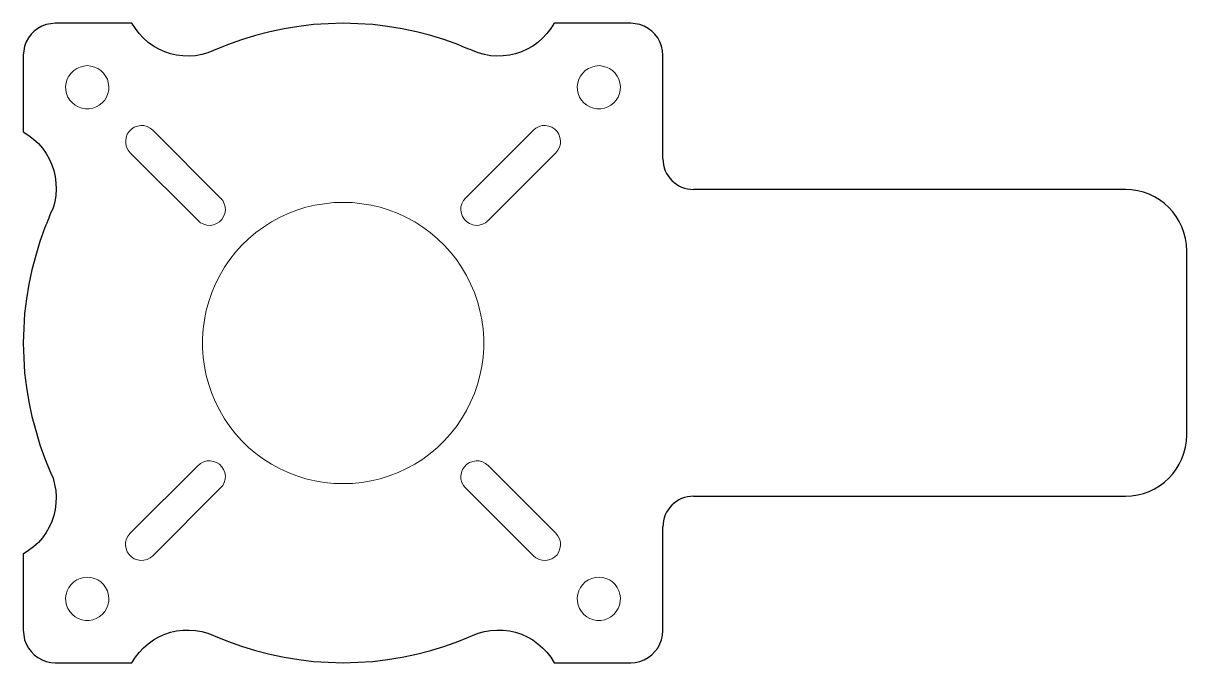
# Model space of a CAD drawing. Header units: millimetres. Extents: x -457 to 427, y -166 to 155.
# Drawn here: x -207.1 to -17.5, y 50.3 to 154.6 of the extents above; entities that cross this region are included whole.
import ezdxf

# ---------------------------------------------------------------- set-up
doc = ezdxf.new("R2010")
doc.units = ezdxf.units.MM
doc.header["$MEASUREMENT"] = 0
doc.layers.add('Livello 1', color=18, linetype='Continuous', true_color=0x000000)
doc.layers.add('Predefinito', color=18, linetype='Continuous', true_color=0x000000)

msp = doc.modelspace()

# ---------------------------------------------------------------- linework, layer by layer
at = {"layer": 'Livello 1', "lineweight": 20}
for p, q in [((-186.04, 137.13), (-174.98, 126.06)), ((-135.09, 126.06), (-124.02, 137.12)), ((-178.65, 122.38), (-189.72, 133.45)), ((-120.35, 133.45), (-131.41, 122.38)), ((-189.72, 71.43), (-178.65, 82.49)), ((-131.41, 82.49), (-120.35, 71.43)), ((-174.98, 78.82), (-186.04, 67.75)), ((-124.02, 67.75), (-135.09, 78.82))]:
    msp.add_line(p, q, dxfattribs=at)
for points, knots in [([(-196.71, 147.64), (-196.71, 147.64), (-196.12, 147.56), (-196.12, 147.56), (-196.12, 147.56), (-195.53, 147.42), (-195.53, 147.42), (-195.53, 147.42), (-194.98, 147.2), (-194.98, 147.2), (-194.98, 147.2), (-194.5, 146.87), (-194.5, 146.87), (-194.5, 146.87), (-194.06, 146.43), (-194.06, 146.43), (-194.06, 146.43), (-193.73, 145.95), (-193.73, 145.95), (-193.73, 145.95), (-193.43, 145.43), (-193.43, 145.43), (-193.43, 145.43), (-193.29, 144.84), (-193.29, 144.84), (-193.29, 144.84), (-193.21, 144.26), (-193.21, 144.26), (-193.21, 144.26), (-193.21, 143.67), (-193.21, 143.67), (-193.21, 143.67), (-193.36, 143.08), (-193.36, 143.08), (-193.36, 143.08), (-193.58, 142.53), (-193.58, 142.53), (-193.58, 142.53), (-193.87, 142.01), (-193.87, 142.01), (-193.87, 142.01), (-194.28, 141.57), (-194.28, 141.57), (-194.28, 141.57), (-194.76, 141.2), (-194.76, 141.2), (-194.76, 141.2), (-195.27, 140.91), (-195.27, 140.91), (-195.27, 140.91), (-195.82, 140.73), (-195.82, 140.73), (-195.82, 140.73), (-196.41, 140.62), (-196.41, 140.62), (-196.41, 140.62), (-197, 140.62), (-197, 140.62), (-197, 140.62), (-197.59, 140.73), (-197.59, 140.73), (-197.59, 140.73), (-198.18, 140.91), (-198.18, 140.91), (-198.18, 140.91), (-198.69, 141.2), (-198.69, 141.2), (-198.69, 141.2), (-199.13, 141.57), (-199.13, 141.57), (-199.13, 141.57), (-199.54, 142.01), (-199.54, 142.01), (-199.54, 142.01), (-199.87, 142.53), (-199.87, 142.53), (-199.87, 142.53), (-200.09, 143.08), (-200.09, 143.08), (-200.09, 143.08), (-200.2, 143.67), (-200.2, 143.67), (-200.2, 143.67), (-200.24, 144.26), (-200.24, 144.26), (-200.24, 144.26), (-200.16, 144.85), (-200.16, 144.85), (-200.16, 144.85), (-199.98, 145.43), (-199.98, 145.43), (-199.98, 145.43), (-199.72, 145.95), (-199.72, 145.95), (-199.72, 145.95), (-199.36, 146.43), (-199.36, 146.43), (-199.36, 146.43), (-198.91, 146.87), (-198.91, 146.87), (-198.91, 146.87), (-198.44, 147.2), (-198.44, 147.2), (-198.44, 147.2), (-197.89, 147.42), (-197.89, 147.42), (-197.89, 147.42), (-197.3, 147.57), (-197.3, 147.57), (-197.3, 147.57), (-196.71, 147.64), (-196.71, 147.64)], [0, 0, 0, 0, 0.027027, 0.027027, 0.027027, 0.054054, 0.054054, 0.054054, 0.081081, 0.081081, 0.081081, 0.108108, 0.108108, 0.108108, 0.135135, 0.135135, 0.135135, 0.162162, 0.162162, 0.162162, 0.189189, 0.189189, 0.189189, 0.216216, 0.216216, 0.216216, 0.243243, 0.243243, 0.243243, 0.27027, 0.27027, 0.27027, 0.297297, 0.297297, 0.297297, 0.324324, 0.324324, 0.324324, 0.351351, 0.351351, 0.351351, 0.378378, 0.378378, 0.378378, 0.405405, 0.405405, 0.405405, 0.432432, 0.432432, 0.432432, 0.459459, 0.459459, 0.459459, 0.486486, 0.486486, 0.486486, 0.513514, 0.513514, 0.513514, 0.540541, 0.540541, 0.540541, 0.567568, 0.567568, 0.567568, 0.594595, 0.594595, 0.594595, 0.621622, 0.621622, 0.621622, 0.648649, 0.648649, 0.648649, 0.675676, 0.675676, 0.675676, 0.702703, 0.702703, 0.702703, 0.72973, 0.72973, 0.72973, 0.756757, 0.756757, 0.756757, 0.783784, 0.783784, 0.783784, 0.810811, 0.810811, 0.810811, 0.837838, 0.837838, 0.837838, 0.864865, 0.864865, 0.864865, 0.891892, 0.891892, 0.891892, 0.918919, 0.918919, 0.918919, 0.945946, 0.945946, 0.945946, 0.972973, 0.972973, 0.972973, 1, 1, 1, 1]), ([(-113.32, 147.64), (-113.32, 147.64), (-112.74, 147.56), (-112.74, 147.56), (-112.74, 147.56), (-112.18, 147.42), (-112.18, 147.42), (-112.18, 147.42), (-111.63, 147.2), (-111.63, 147.2), (-111.63, 147.2), (-111.12, 146.87), (-111.12, 146.87), (-111.12, 146.87), (-110.71, 146.43), (-110.71, 146.43), (-110.71, 146.43), (-110.35, 145.95), (-110.35, 145.95), (-110.35, 145.95), (-110.09, 145.43), (-110.09, 145.43), (-110.09, 145.43), (-109.91, 144.84), (-109.91, 144.84), (-109.91, 144.84), (-109.83, 144.26), (-109.83, 144.26), (-109.83, 144.26), (-109.87, 143.67), (-109.87, 143.67), (-109.87, 143.67), (-109.98, 143.08), (-109.98, 143.08), (-109.98, 143.08), (-110.2, 142.53), (-110.2, 142.53), (-110.2, 142.53), (-110.53, 142.01), (-110.53, 142.01), (-110.53, 142.01), (-110.9, 141.57), (-110.9, 141.57), (-110.9, 141.57), (-111.38, 141.2), (-111.38, 141.2), (-111.38, 141.2), (-111.89, 140.91), (-111.89, 140.91), (-111.89, 140.91), (-112.44, 140.73), (-112.44, 140.73), (-112.44, 140.73), (-113.03, 140.62), (-113.03, 140.62), (-113.03, 140.62), (-113.66, 140.62), (-113.66, 140.62), (-113.66, 140.62), (-114.24, 140.73), (-114.24, 140.73), (-114.24, 140.73), (-114.8, 140.91), (-114.8, 140.91), (-114.8, 140.91), (-115.31, 141.2), (-115.31, 141.2), (-115.31, 141.2), (-115.79, 141.57), (-115.79, 141.57), (-115.79, 141.57), (-116.16, 142.01), (-116.16, 142.01), (-116.16, 142.01), (-116.49, 142.53), (-116.49, 142.53), (-116.49, 142.53), (-116.71, 143.08), (-116.71, 143.08), (-116.71, 143.08), (-116.82, 143.67), (-116.82, 143.67), (-116.82, 143.67), (-116.86, 144.26), (-116.86, 144.26), (-116.86, 144.26), (-116.78, 144.84), (-116.78, 144.84), (-116.78, 144.84), (-116.6, 145.43), (-116.6, 145.43), (-116.6, 145.43), (-116.34, 145.95), (-116.34, 145.95), (-116.34, 145.95), (-115.97, 146.43), (-115.97, 146.43), (-115.97, 146.43), (-115.57, 146.87), (-115.57, 146.87), (-115.57, 146.87), (-115.05, 147.2), (-115.05, 147.2), (-115.05, 147.2), (-114.5, 147.42), (-114.5, 147.42), (-114.5, 147.42), (-113.95, 147.56), (-113.95, 147.56), (-113.95, 147.56), (-113.32, 147.64), (-113.32, 147.64)], [0, 0, 0, 0, 0.027027, 0.027027, 0.027027, 0.054054, 0.054054, 0.054054, 0.081081, 0.081081, 0.081081, 0.108108, 0.108108, 0.108108, 0.135135, 0.135135, 0.135135, 0.162162, 0.162162, 0.162162, 0.189189, 0.189189, 0.189189, 0.216216, 0.216216, 0.216216, 0.243243, 0.243243, 0.243243, 0.27027, 0.27027, 0.27027, 0.297297, 0.297297, 0.297297, 0.324324, 0.324324, 0.324324, 0.351351, 0.351351, 0.351351, 0.378378, 0.378378, 0.378378, 0.405405, 0.405405, 0.405405, 0.432432, 0.432432, 0.432432, 0.459459, 0.459459, 0.459459, 0.486486, 0.486486, 0.486486, 0.513514, 0.513514, 0.513514, 0.540541, 0.540541, 0.540541, 0.567568, 0.567568, 0.567568, 0.594595, 0.594595, 0.594595, 0.621622, 0.621622, 0.621622, 0.648649, 0.648649, 0.648649, 0.675676, 0.675676, 0.675676, 0.702703, 0.702703, 0.702703, 0.72973, 0.72973, 0.72973, 0.756757, 0.756757, 0.756757, 0.783784, 0.783784, 0.783784, 0.810811, 0.810811, 0.810811, 0.837838, 0.837838, 0.837838, 0.864865, 0.864865, 0.864865, 0.891892, 0.891892, 0.891892, 0.918919, 0.918919, 0.918919, 0.945946, 0.945946, 0.945946, 0.972973, 0.972973, 0.972973, 1, 1, 1, 1]), ([(-189.72, 133.45), (-189.72, 133.45), (-190.05, 133.85), (-190.05, 133.85), (-190.05, 133.85), (-190.31, 134.33), (-190.31, 134.33), (-190.31, 134.33), (-190.45, 134.88), (-190.45, 134.88), (-190.45, 134.88), (-190.45, 135.4), (-190.45, 135.4), (-190.45, 135.4), (-190.38, 135.95), (-190.38, 135.95), (-190.38, 135.95), (-190.2, 136.46), (-190.2, 136.46), (-190.2, 136.46), (-189.9, 136.9), (-189.9, 136.9), (-189.9, 136.9), (-189.5, 137.31), (-189.5, 137.31), (-189.5, 137.31), (-189.06, 137.6), (-189.06, 137.6), (-189.06, 137.6), (-188.54, 137.79), (-188.54, 137.79), (-188.54, 137.79), (-187.99, 137.86), (-187.99, 137.86), (-187.99, 137.86), (-187.48, 137.86), (-187.48, 137.86), (-187.48, 137.86), (-186.93, 137.71), (-186.93, 137.71), (-186.93, 137.71), (-186.45, 137.46), (-186.45, 137.46), (-186.45, 137.46), (-186.04, 137.13), (-186.04, 137.13)], [32.30044, 32.30044, 32.30044, 32.30044, 32.366777, 32.366777, 32.366777, 32.433467, 32.433467, 32.433467, 32.500157, 32.500157, 32.500157, 32.566847, 32.566847, 32.566847, 32.633538, 32.633538, 32.633538, 32.700228, 32.700228, 32.700228, 32.766918, 32.766918, 32.766918, 32.833608, 32.833608, 32.833608, 32.900299, 32.900299, 32.900299, 32.966989, 32.966989, 32.966989, 33.033679, 33.033679, 33.033679, 33.100369, 33.100369, 33.100369, 33.16706, 33.16706, 33.16706, 33.23375, 33.23375, 33.23375, 33.30044, 33.30044, 33.30044, 33.30044]), ([(-124.02, 137.12), (-124.01, 137.14), (-123.62, 137.45), (-123.62, 137.45), (-123.62, 137.45), (-123.1, 137.71), (-123.1, 137.71), (-123.1, 137.71), (-122.59, 137.86), (-122.59, 137.86), (-122.59, 137.86), (-122.04, 137.86), (-122.04, 137.86), (-122.04, 137.86), (-121.52, 137.79), (-121.52, 137.79), (-121.52, 137.79), (-121.01, 137.6), (-121.01, 137.6), (-121.01, 137.6), (-120.53, 137.31), (-120.53, 137.31), (-120.53, 137.31), (-120.16, 136.9), (-120.16, 136.9), (-120.16, 136.9), (-119.87, 136.46), (-119.87, 136.46), (-119.87, 136.46), (-119.69, 135.95), (-119.69, 135.95), (-119.69, 135.95), (-119.58, 135.4), (-119.58, 135.4), (-119.58, 135.4), (-119.61, 134.88), (-119.61, 134.88), (-119.61, 134.88), (-119.76, 134.33), (-119.76, 134.33), (-119.76, 134.33), (-120.02, 133.85), (-120.02, 133.85), (-120.02, 133.85), (-120.35, 133.45), (-120.35, 133.45)], [32.300931, 32.300931, 32.300931, 32.300931, 32.36656, 32.36656, 32.36656, 32.4333, 32.4333, 32.4333, 32.500041, 32.500041, 32.500041, 32.566782, 32.566782, 32.566782, 32.633523, 32.633523, 32.633523, 32.700264, 32.700264, 32.700264, 32.767005, 32.767005, 32.767005, 32.833745, 32.833745, 32.833745, 32.900486, 32.900486, 32.900486, 32.967227, 32.967227, 32.967227, 33.033968, 33.033968, 33.033968, 33.100709, 33.100709, 33.100709, 33.16745, 33.16745, 33.16745, 33.234191, 33.234191, 33.234191, 33.300931, 33.300931, 33.300931, 33.300931]), ([(-174.98, 126.06), (-174.97, 126.05), (-174.65, 125.65), (-174.65, 125.65), (-174.65, 125.65), (-174.39, 125.14), (-174.39, 125.14), (-174.39, 125.14), (-174.24, 124.63), (-174.24, 124.63), (-174.24, 124.63), (-174.21, 124.07), (-174.21, 124.07), (-174.21, 124.07), (-174.32, 123.56), (-174.32, 123.56), (-174.32, 123.56), (-174.5, 123.04), (-174.5, 123.04), (-174.5, 123.04), (-174.79, 122.57), (-174.79, 122.57), (-174.79, 122.57), (-175.16, 122.2), (-175.16, 122.2), (-175.16, 122.2), (-175.64, 121.9), (-175.64, 121.9), (-175.64, 121.9), (-176.16, 121.72), (-176.16, 121.72), (-176.16, 121.72), (-176.67, 121.61), (-176.67, 121.61), (-176.67, 121.61), (-177.22, 121.65), (-177.22, 121.65), (-177.22, 121.65), (-177.74, 121.79), (-177.74, 121.79), (-177.74, 121.79), (-178.25, 122.05), (-178.25, 122.05), (-178.25, 122.05), (-178.65, 122.38), (-178.65, 122.38)], [48.95066, 48.95066, 48.95066, 48.95066, 49.016996, 49.016996, 49.016996, 49.083687, 49.083687, 49.083687, 49.150377, 49.150377, 49.150377, 49.217067, 49.217067, 49.217067, 49.283758, 49.283758, 49.283758, 49.350448, 49.350448, 49.350448, 49.417138, 49.417138, 49.417138, 49.483828, 49.483828, 49.483828, 49.550519, 49.550519, 49.550519, 49.617209, 49.617209, 49.617209, 49.683899, 49.683899, 49.683899, 49.750589, 49.750589, 49.750589, 49.81728, 49.81728, 49.81728, 49.88397, 49.88397, 49.88397, 49.95066, 49.95066, 49.95066, 49.95066]), ([(-155.02, 125.36), (-155.02, 125.36), (-153.51, 125.32), (-153.51, 125.32), (-153.51, 125.32), (-151.96, 125.14), (-151.96, 125.14), (-151.96, 125.14), (-150.46, 124.88), (-150.46, 124.88), (-150.46, 124.88), (-148.99, 124.55), (-148.99, 124.55), (-148.99, 124.55), (-147.52, 124.07), (-147.52, 124.07), (-147.52, 124.07), (-146.08, 123.52), (-146.08, 123.52), (-146.08, 123.52), (-144.68, 122.9), (-144.68, 122.9), (-144.68, 122.9), (-143.32, 122.16), (-143.32, 122.16), (-143.32, 122.16), (-142.04, 121.32), (-142.04, 121.32), (-142.04, 121.32), (-140.82, 120.43), (-140.82, 120.43), (-140.82, 120.43), (-139.65, 119.44), (-139.65, 119.44), (-139.65, 119.44), (-138.54, 118.38), (-138.54, 118.38), (-138.54, 118.38), (-137.52, 117.24), (-137.52, 117.24), (-137.52, 117.24), (-136.56, 116.02), (-136.56, 116.02), (-136.56, 116.02), (-135.71, 114.77), (-135.71, 114.77), (-135.71, 114.77), (-134.9, 113.45), (-134.9, 113.45), (-134.9, 113.45), (-134.24, 112.09), (-134.24, 112.09), (-134.24, 112.09), (-133.62, 110.66), (-133.62, 110.66), (-133.62, 110.66), (-133.14, 109.22), (-133.14, 109.22), (-133.14, 109.22), (-132.73, 107.75), (-132.73, 107.75), (-132.73, 107.75), (-132.4, 106.24), (-132.4, 106.24), (-132.4, 106.24), (-132.22, 104.74), (-132.22, 104.74), (-132.22, 104.74), (-132.11, 103.19), (-132.11, 103.19), (-132.11, 103.19), (-132.11, 101.65), (-132.11, 101.65), (-132.11, 101.65), (-132.22, 100.14), (-132.22, 100.14), (-132.22, 100.14), (-132.4, 98.63), (-132.4, 98.63), (-132.4, 98.63), (-132.74, 97.13), (-132.74, 97.13), (-132.74, 97.13), (-133.14, 95.65), (-133.14, 95.65), (-133.14, 95.65), (-133.62, 94.18), (-133.62, 94.18), (-133.62, 94.18), (-134.24, 92.79), (-134.24, 92.79), (-134.24, 92.79), (-134.91, 91.43), (-134.91, 91.43), (-134.91, 91.43), (-135.71, 90.1), (-135.71, 90.1), (-135.71, 90.1), (-136.56, 88.82), (-136.56, 88.82), (-136.56, 88.82), (-137.52, 87.64), (-137.52, 87.64), (-137.52, 87.64), (-138.55, 86.5), (-138.55, 86.5), (-138.55, 86.5), (-139.65, 85.43), (-139.65, 85.43), (-139.65, 85.43), (-140.82, 84.44), (-140.82, 84.44), (-140.82, 84.44), (-142.04, 83.52), (-142.04, 83.52), (-142.04, 83.52), (-143.32, 82.71), (-143.32, 82.71), (-143.32, 82.71), (-144.68, 81.98), (-144.68, 81.98), (-144.68, 81.98), (-146.08, 81.32), (-146.08, 81.32), (-146.08, 81.32), (-147.52, 80.76), (-147.52, 80.76), (-147.52, 80.76), (-148.99, 80.32), (-148.99, 80.32), (-148.99, 80.32), (-150.46, 79.96), (-150.46, 79.96), (-150.46, 79.96), (-151.96, 79.7), (-151.96, 79.7), (-151.96, 79.7), (-153.51, 79.55), (-153.51, 79.55), (-153.51, 79.55), (-155.02, 79.52), (-155.02, 79.52), (-155.02, 79.52), (-156.56, 79.55), (-156.56, 79.55), (-156.56, 79.55), (-158.07, 79.7), (-158.07, 79.7), (-158.07, 79.7), (-159.61, 79.96), (-159.61, 79.96), (-159.61, 79.96), (-161.08, 80.32), (-161.08, 80.32), (-161.08, 80.32), (-162.55, 80.76), (-162.55, 80.76), (-162.55, 80.76), (-163.99, 81.32), (-163.99, 81.32), (-163.99, 81.32), (-165.38, 81.98), (-165.38, 81.98), (-165.38, 81.98), (-166.71, 82.71), (-166.71, 82.71), (-166.71, 82.71), (-167.99, 83.52), (-167.99, 83.52), (-167.99, 83.52), (-169.24, 84.44), (-169.24, 84.44), (-169.24, 84.44), (-170.42, 85.43), (-170.42, 85.43), (-170.42, 85.43), (-171.52, 86.5), (-171.52, 86.5), (-171.52, 86.5), (-172.55, 87.64), (-172.55, 87.64), (-172.55, 87.64), (-173.47, 88.82), (-173.47, 88.82), (-173.47, 88.82), (-174.35, 90.1), (-174.35, 90.1), (-174.35, 90.1), (-175.13, 91.43), (-175.13, 91.43), (-175.13, 91.43), (-175.82, 92.79), (-175.82, 92.79), (-175.82, 92.79), (-176.41, 94.18), (-176.41, 94.18), (-176.41, 94.18), (-176.93, 95.65), (-176.93, 95.65), (-176.93, 95.65), (-177.33, 97.13), (-177.33, 97.13), (-177.33, 97.13), (-177.63, 98.63), (-177.63, 98.63), (-177.63, 98.63), (-177.85, 100.14), (-177.85, 100.14), (-177.85, 100.14), (-177.96, 101.65), (-177.96, 101.65), (-177.96, 101.65), (-177.96, 103.19), (-177.96, 103.19), (-177.96, 103.19), (-177.85, 104.74), (-177.85, 104.74), (-177.85, 104.74), (-177.63, 106.24), (-177.63, 106.24), (-177.63, 106.24), (-177.33, 107.75), (-177.33, 107.75), (-177.33, 107.75), (-176.93, 109.22), (-176.93, 109.22), (-176.93, 109.22), (-176.41, 110.66), (-176.41, 110.66), (-176.41, 110.66), (-175.82, 112.09), (-175.82, 112.09), (-175.82, 112.09), (-175.13, 113.45), (-175.13, 113.45), (-175.13, 113.45), (-174.35, 114.77), (-174.35, 114.77), (-174.35, 114.77), (-173.47, 116.02), (-173.47, 116.02), (-173.47, 116.02), (-172.55, 117.24), (-172.55, 117.24), (-172.55, 117.24), (-171.52, 118.38), (-171.52, 118.38), (-171.52, 118.38), (-170.42, 119.44), (-170.42, 119.44), (-170.42, 119.44), (-169.24, 120.43), (-169.24, 120.43), (-169.24, 120.43), (-167.99, 121.32), (-167.99, 121.32), (-167.99, 121.32), (-166.71, 122.16), (-166.71, 122.16), (-166.71, 122.16), (-165.38, 122.9), (-165.38, 122.9), (-165.38, 122.9), (-163.99, 123.52), (-163.99, 123.52), (-163.99, 123.52), (-162.55, 124.07), (-162.55, 124.07), (-162.55, 124.07), (-161.08, 124.55), (-161.08, 124.55), (-161.08, 124.55), (-159.61, 124.88), (-159.61, 124.88), (-159.61, 124.88), (-158.07, 125.14), (-158.07, 125.14), (-158.07, 125.14), (-156.56, 125.32), (-156.56, 125.32), (-156.56, 125.32), (-155.02, 125.36), (-155.02, 125.36)], [0, 0, 0, 0, 0.010638, 0.010638, 0.010638, 0.021277, 0.021277, 0.021277, 0.031915, 0.031915, 0.031915, 0.042553, 0.042553, 0.042553, 0.053191, 0.053191, 0.053191, 0.06383, 0.06383, 0.06383, 0.074468, 0.074468, 0.074468, 0.085106, 0.085106, 0.085106, 0.095745, 0.095745, 0.095745, 0.106383, 0.106383, 0.106383, 0.117021, 0.117021, 0.117021, 0.12766, 0.12766, 0.12766, 0.138298, 0.138298, 0.138298, 0.148936, 0.148936, 0.148936, 0.159574, 0.159574, 0.159574, 0.170213, 0.170213, 0.170213, 0.180851, 0.180851, 0.180851, 0.191489, 0.191489, 0.191489, 0.202128, 0.202128, 0.202128, 0.212766, 0.212766, 0.212766, 0.223404, 0.223404, 0.223404, 0.234043, 0.234043, 0.234043, 0.244681, 0.244681, 0.244681, 0.255319, 0.255319, 0.255319, 0.265957, 0.265957, 0.265957, 0.276596, 0.276596, 0.276596, 0.287234, 0.287234, 0.287234, 0.297872, 0.297872, 0.297872, 0.308511, 0.308511, 0.308511, 0.319149, 0.319149, 0.319149, 0.329787, 0.329787, 0.329787, 0.340426, 0.340426, 0.340426, 0.351064, 0.351064, 0.351064, 0.361702, 0.361702, 0.361702, 0.37234, 0.37234, 0.37234, 0.382979, 0.382979, 0.382979, 0.393617, 0.393617, 0.393617, 0.404255, 0.404255, 0.404255, 0.414894, 0.414894, 0.414894, 0.425532, 0.425532, 0.425532, 0.43617, 0.43617, 0.43617, 0.446809, 0.446809, 0.446809, 0.457447, 0.457447, 0.457447, 0.468085, 0.468085, 0.468085, 0.478723, 0.478723, 0.478723, 0.489362, 0.489362, 0.489362, 0.5, 0.5, 0.5, 0.510638, 0.510638, 0.510638, 0.521277, 0.521277, 0.521277, 0.531915, 0.531915, 0.531915, 0.542553, 0.542553, 0.542553, 0.553191, 0.553191, 0.553191, 0.56383, 0.56383, 0.56383, 0.574468, 0.574468, 0.574468, 0.585106, 0.585106, 0.585106, 0.595745, 0.595745, 0.595745, 0.606383, 0.606383, 0.606383, 0.617021, 0.617021, 0.617021, 0.62766, 0.62766, 0.62766, 0.638298, 0.638298, 0.638298, 0.648936, 0.648936, 0.648936, 0.659574, 0.659574, 0.659574, 0.670213, 0.670213, 0.670213, 0.680851, 0.680851, 0.680851, 0.691489, 0.691489, 0.691489, 0.702128, 0.702128, 0.702128, 0.712766, 0.712766, 0.712766, 0.723404, 0.723404, 0.723404, 0.734043, 0.734043, 0.734043, 0.744681, 0.744681, 0.744681, 0.755319, 0.755319, 0.755319, 0.765957, 0.765957, 0.765957, 0.776596, 0.776596, 0.776596, 0.787234, 0.787234, 0.787234, 0.797872, 0.797872, 0.797872, 0.808511, 0.808511, 0.808511, 0.819149, 0.819149, 0.819149, 0.829787, 0.829787, 0.829787, 0.840426, 0.840426, 0.840426, 0.851064, 0.851064, 0.851064, 0.861702, 0.861702, 0.861702, 0.87234, 0.87234, 0.87234, 0.882979, 0.882979, 0.882979, 0.893617, 0.893617, 0.893617, 0.904255, 0.904255, 0.904255, 0.914894, 0.914894, 0.914894, 0.925532, 0.925532, 0.925532, 0.93617, 0.93617, 0.93617, 0.946809, 0.946809, 0.946809, 0.957447, 0.957447, 0.957447, 0.968085, 0.968085, 0.968085, 0.978723, 0.978723, 0.978723, 0.989362, 0.989362, 0.989362, 1, 1, 1, 1]), ([(-131.41, 122.38), (-131.42, 122.37), (-131.82, 122.05), (-131.82, 122.05), (-131.82, 122.05), (-132.3, 121.79), (-132.3, 121.79), (-132.3, 121.79), (-132.85, 121.65), (-132.85, 121.65), (-132.85, 121.65), (-133.36, 121.61), (-133.36, 121.61), (-133.36, 121.61), (-133.91, 121.72), (-133.91, 121.72), (-133.91, 121.72), (-134.43, 121.9), (-134.43, 121.9), (-134.43, 121.9), (-134.87, 122.2), (-134.87, 122.2), (-134.87, 122.2), (-135.27, 122.57), (-135.27, 122.57), (-135.27, 122.57), (-135.57, 123.05), (-135.57, 123.05), (-135.57, 123.05), (-135.75, 123.56), (-135.75, 123.56), (-135.75, 123.56), (-135.82, 124.07), (-135.82, 124.07), (-135.82, 124.07), (-135.82, 124.62), (-135.82, 124.62), (-135.82, 124.62), (-135.68, 125.14), (-135.68, 125.14), (-135.68, 125.14), (-135.42, 125.65), (-135.42, 125.65), (-135.42, 125.65), (-135.09, 126.06), (-135.09, 126.06)], [48.951151, 48.951151, 48.951151, 48.951151, 49.017184, 49.017184, 49.017184, 49.083896, 49.083896, 49.083896, 49.150608, 49.150608, 49.150608, 49.21732, 49.21732, 49.21732, 49.284032, 49.284032, 49.284032, 49.350744, 49.350744, 49.350744, 49.417456, 49.417456, 49.417456, 49.484168, 49.484168, 49.484168, 49.55088, 49.55088, 49.55088, 49.617592, 49.617592, 49.617592, 49.684304, 49.684304, 49.684304, 49.751016, 49.751016, 49.751016, 49.817727, 49.817727, 49.817727, 49.884439, 49.884439, 49.884439, 49.951151, 49.951151, 49.951151, 49.951151]), ([(-178.65, 82.49), (-178.65, 82.5), (-178.25, 82.82), (-178.25, 82.82), (-178.25, 82.82), (-177.74, 83.08), (-177.74, 83.08), (-177.74, 83.08), (-177.22, 83.23), (-177.22, 83.23), (-177.22, 83.23), (-176.67, 83.23), (-176.67, 83.23), (-176.67, 83.23), (-176.15, 83.15), (-176.15, 83.15), (-176.15, 83.15), (-175.64, 82.97), (-175.64, 82.97), (-175.64, 82.97), (-175.16, 82.68), (-175.16, 82.68), (-175.16, 82.68), (-174.79, 82.27), (-174.79, 82.27), (-174.79, 82.27), (-174.5, 81.83), (-174.5, 81.83), (-174.5, 81.83), (-174.32, 81.32), (-174.32, 81.32), (-174.32, 81.32), (-174.21, 80.76), (-174.21, 80.76), (-174.21, 80.76), (-174.24, 80.25), (-174.24, 80.25), (-174.24, 80.25), (-174.39, 79.7), (-174.39, 79.7), (-174.39, 79.7), (-174.65, 79.22), (-174.65, 79.22), (-174.65, 79.22), (-174.98, 78.82), (-174.98, 78.82)], [32.299458, 32.299458, 32.299458, 32.299458, 32.365759, 32.365759, 32.365759, 32.432452, 32.432452, 32.432452, 32.499145, 32.499145, 32.499145, 32.565837, 32.565837, 32.565837, 32.63253, 32.63253, 32.63253, 32.699223, 32.699223, 32.699223, 32.765916, 32.765916, 32.765916, 32.832608, 32.832608, 32.832608, 32.899301, 32.899301, 32.899301, 32.965994, 32.965994, 32.965994, 33.032687, 33.032687, 33.032687, 33.099379, 33.099379, 33.099379, 33.166072, 33.166072, 33.166072, 33.232765, 33.232765, 33.232765, 33.299458, 33.299458, 33.299458, 33.299458]), ([(-135.09, 78.82), (-135.1, 78.82), (-135.42, 79.22), (-135.42, 79.22), (-135.42, 79.22), (-135.68, 79.7), (-135.68, 79.7), (-135.68, 79.7), (-135.82, 80.25), (-135.82, 80.25), (-135.82, 80.25), (-135.82, 80.77), (-135.82, 80.77), (-135.82, 80.77), (-135.75, 81.32), (-135.75, 81.32), (-135.75, 81.32), (-135.57, 81.83), (-135.57, 81.83), (-135.57, 81.83), (-135.27, 82.27), (-135.27, 82.27), (-135.27, 82.27), (-134.87, 82.68), (-134.87, 82.68), (-134.87, 82.68), (-134.43, 82.97), (-134.43, 82.97), (-134.43, 82.97), (-133.91, 83.15), (-133.91, 83.15), (-133.91, 83.15), (-133.36, 83.23), (-133.36, 83.23), (-133.36, 83.23), (-132.85, 83.23), (-132.85, 83.23), (-132.85, 83.23), (-132.29, 83.08), (-132.29, 83.08), (-132.29, 83.08), (-131.82, 82.82), (-131.82, 82.82), (-131.82, 82.82), (-131.41, 82.49), (-131.41, 82.49)], [32.299949, 32.299949, 32.299949, 32.299949, 32.365935, 32.365935, 32.365935, 32.432651, 32.432651, 32.432651, 32.499366, 32.499366, 32.499366, 32.566081, 32.566081, 32.566081, 32.632796, 32.632796, 32.632796, 32.699512, 32.699512, 32.699512, 32.766227, 32.766227, 32.766227, 32.832942, 32.832942, 32.832942, 32.899657, 32.899657, 32.899657, 32.966373, 32.966373, 32.966373, 33.033088, 33.033088, 33.033088, 33.099803, 33.099803, 33.099803, 33.166518, 33.166518, 33.166518, 33.233234, 33.233234, 33.233234, 33.299949, 33.299949, 33.299949, 33.299949]), ([(-186.04, 67.75), (-186.05, 67.75), (-186.45, 67.42), (-186.45, 67.42), (-186.45, 67.42), (-186.93, 67.16), (-186.93, 67.16), (-186.93, 67.16), (-187.48, 67.02), (-187.48, 67.02), (-187.48, 67.02), (-187.99, 66.98), (-187.99, 66.98), (-187.99, 66.98), (-188.54, 67.09), (-188.54, 67.09), (-188.54, 67.09), (-189.06, 67.27), (-189.06, 67.27), (-189.06, 67.27), (-189.5, 67.57), (-189.5, 67.57), (-189.5, 67.57), (-189.9, 67.94), (-189.9, 67.94), (-189.9, 67.94), (-190.2, 68.41), (-190.2, 68.41), (-190.2, 68.41), (-190.38, 68.93), (-190.38, 68.93), (-190.38, 68.93), (-190.46, 69.44), (-190.46, 69.44), (-190.46, 69.44), (-190.46, 69.99), (-190.46, 69.99), (-190.46, 69.99), (-190.31, 70.51), (-190.31, 70.51), (-190.31, 70.51), (-190.05, 71.02), (-190.05, 71.02), (-190.05, 71.02), (-189.72, 71.43), (-189.72, 71.43)], [15.6497288, 15.6497288, 15.6497288, 15.6497288, 15.7159026, 15.7159026, 15.7159026, 15.7826045, 15.7826045, 15.7826045, 15.8493064, 15.8493064, 15.8493064, 15.9160082, 15.9160082, 15.9160082, 15.9827101, 15.9827101, 15.9827101, 16.049412, 16.049412, 16.049412, 16.1161138, 16.1161138, 16.1161138, 16.1828157, 16.1828157, 16.1828157, 16.2495176, 16.2495176, 16.2495176, 16.3162195, 16.3162195, 16.3162195, 16.3829213, 16.3829213, 16.3829213, 16.4496232, 16.4496232, 16.4496232, 16.5163251, 16.5163251, 16.5163251, 16.5830269, 16.5830269, 16.5830269, 16.6497288, 16.6497288, 16.6497288, 16.6497288]), ([(-120.35, 71.43), (-120.34, 71.41), (-120.02, 71.02), (-120.02, 71.02), (-120.02, 71.02), (-119.76, 70.51), (-119.76, 70.51), (-119.76, 70.51), (-119.61, 69.99), (-119.61, 69.99), (-119.61, 69.99), (-119.58, 69.44), (-119.58, 69.44), (-119.58, 69.44), (-119.69, 68.93), (-119.69, 68.93), (-119.69, 68.93), (-119.87, 68.41), (-119.87, 68.41), (-119.87, 68.41), (-120.16, 67.93), (-120.16, 67.93), (-120.16, 67.93), (-120.53, 67.57), (-120.53, 67.57), (-120.53, 67.57), (-121.01, 67.27), (-121.01, 67.27), (-121.01, 67.27), (-121.52, 67.09), (-121.52, 67.09), (-121.52, 67.09), (-122.04, 66.98), (-122.04, 66.98), (-122.04, 66.98), (-122.59, 67.02), (-122.59, 67.02), (-122.59, 67.02), (-123.1, 67.16), (-123.1, 67.16), (-123.1, 67.16), (-123.62, 67.42), (-123.62, 67.42), (-123.62, 67.42), (-124.02, 67.75), (-124.02, 67.75)], [15.65022, 15.65022, 15.65022, 15.65022, 15.71595, 15.71595, 15.71595, 15.782683, 15.782683, 15.782683, 15.849417, 15.849417, 15.849417, 15.916151, 15.916151, 15.916151, 15.982884, 15.982884, 15.982884, 16.049618, 16.049618, 16.049618, 16.116351, 16.116351, 16.116351, 16.183085, 16.183085, 16.183085, 16.249819, 16.249819, 16.249819, 16.316552, 16.316552, 16.316552, 16.383286, 16.383286, 16.383286, 16.450019, 16.450019, 16.450019, 16.516753, 16.516753, 16.516753, 16.583486, 16.583486, 16.583486, 16.65022, 16.65022, 16.65022, 16.65022]), ([(-196.71, 64.26), (-196.71, 64.26), (-196.12, 64.22), (-196.12, 64.22), (-196.12, 64.22), (-195.53, 64.07), (-195.53, 64.07), (-195.53, 64.07), (-194.98, 63.82), (-194.98, 63.82), (-194.98, 63.82), (-194.5, 63.49), (-194.5, 63.49), (-194.5, 63.49), (-194.06, 63.08), (-194.06, 63.08), (-194.06, 63.08), (-193.73, 62.6), (-193.73, 62.6), (-193.73, 62.6), (-193.43, 62.05), (-193.43, 62.05), (-193.43, 62.05), (-193.29, 61.5), (-193.29, 61.5), (-193.29, 61.5), (-193.21, 60.91), (-193.21, 60.91), (-193.21, 60.91), (-193.21, 60.29), (-193.21, 60.29), (-193.21, 60.29), (-193.36, 59.7), (-193.36, 59.7), (-193.36, 59.7), (-193.58, 59.15), (-193.58, 59.15), (-193.58, 59.15), (-193.87, 58.67), (-193.87, 58.67), (-193.87, 58.67), (-194.28, 58.19), (-194.28, 58.19), (-194.28, 58.19), (-194.76, 57.82), (-194.76, 57.82), (-194.76, 57.82), (-195.27, 57.53), (-195.27, 57.53), (-195.27, 57.53), (-195.82, 57.34), (-195.82, 57.34), (-195.82, 57.34), (-196.41, 57.23), (-196.41, 57.23), (-196.41, 57.23), (-197, 57.23), (-197, 57.23), (-197, 57.23), (-197.59, 57.34), (-197.59, 57.34), (-197.59, 57.34), (-198.18, 57.53), (-198.18, 57.53), (-198.18, 57.53), (-198.69, 57.82), (-198.69, 57.82), (-198.69, 57.82), (-199.13, 58.19), (-199.13, 58.19), (-199.13, 58.19), (-199.54, 58.67), (-199.54, 58.67), (-199.54, 58.67), (-199.87, 59.15), (-199.87, 59.15), (-199.87, 59.15), (-200.09, 59.7), (-200.09, 59.7), (-200.09, 59.7), (-200.2, 60.29), (-200.2, 60.29), (-200.2, 60.29), (-200.24, 60.91), (-200.24, 60.91), (-200.24, 60.91), (-200.16, 61.5), (-200.16, 61.5), (-200.16, 61.5), (-199.98, 62.05), (-199.98, 62.05), (-199.98, 62.05), (-199.72, 62.6), (-199.72, 62.6), (-199.72, 62.6), (-199.36, 63.08), (-199.36, 63.08), (-199.36, 63.08), (-198.91, 63.49), (-198.91, 63.49), (-198.91, 63.49), (-198.44, 63.82), (-198.44, 63.82), (-198.44, 63.82), (-197.89, 64.07), (-197.89, 64.07), (-197.89, 64.07), (-197.3, 64.22), (-197.3, 64.22), (-197.3, 64.22), (-196.71, 64.26), (-196.71, 64.26)], [0, 0, 0, 0, 0.027027, 0.027027, 0.027027, 0.054054, 0.054054, 0.054054, 0.081081, 0.081081, 0.081081, 0.108108, 0.108108, 0.108108, 0.135135, 0.135135, 0.135135, 0.162162, 0.162162, 0.162162, 0.189189, 0.189189, 0.189189, 0.216216, 0.216216, 0.216216, 0.243243, 0.243243, 0.243243, 0.27027, 0.27027, 0.27027, 0.297297, 0.297297, 0.297297, 0.324324, 0.324324, 0.324324, 0.351351, 0.351351, 0.351351, 0.378378, 0.378378, 0.378378, 0.405405, 0.405405, 0.405405, 0.432432, 0.432432, 0.432432, 0.459459, 0.459459, 0.459459, 0.486486, 0.486486, 0.486486, 0.513514, 0.513514, 0.513514, 0.540541, 0.540541, 0.540541, 0.567568, 0.567568, 0.567568, 0.594595, 0.594595, 0.594595, 0.621622, 0.621622, 0.621622, 0.648649, 0.648649, 0.648649, 0.675676, 0.675676, 0.675676, 0.702703, 0.702703, 0.702703, 0.72973, 0.72973, 0.72973, 0.756757, 0.756757, 0.756757, 0.783784, 0.783784, 0.783784, 0.810811, 0.810811, 0.810811, 0.837838, 0.837838, 0.837838, 0.864865, 0.864865, 0.864865, 0.891892, 0.891892, 0.891892, 0.918919, 0.918919, 0.918919, 0.945946, 0.945946, 0.945946, 0.972973, 0.972973, 0.972973, 1, 1, 1, 1]), ([(-113.32, 64.26), (-113.32, 64.26), (-112.74, 64.22), (-112.74, 64.22), (-112.74, 64.22), (-112.18, 64.07), (-112.18, 64.07), (-112.18, 64.07), (-111.63, 63.82), (-111.63, 63.82), (-111.63, 63.82), (-111.12, 63.49), (-111.12, 63.49), (-111.12, 63.49), (-110.71, 63.08), (-110.71, 63.08), (-110.71, 63.08), (-110.35, 62.6), (-110.35, 62.6), (-110.35, 62.6), (-110.09, 62.05), (-110.09, 62.05), (-110.09, 62.05), (-109.91, 61.5), (-109.91, 61.5), (-109.91, 61.5), (-109.83, 60.91), (-109.83, 60.91), (-109.83, 60.91), (-109.87, 60.29), (-109.87, 60.29), (-109.87, 60.29), (-109.98, 59.7), (-109.98, 59.7), (-109.98, 59.7), (-110.2, 59.15), (-110.2, 59.15), (-110.2, 59.15), (-110.53, 58.67), (-110.53, 58.67), (-110.53, 58.67), (-110.9, 58.19), (-110.9, 58.19), (-110.9, 58.19), (-111.38, 57.82), (-111.38, 57.82), (-111.38, 57.82), (-111.89, 57.53), (-111.89, 57.53), (-111.89, 57.53), (-112.44, 57.34), (-112.44, 57.34), (-112.44, 57.34), (-113.03, 57.23), (-113.03, 57.23), (-113.03, 57.23), (-113.66, 57.23), (-113.66, 57.23), (-113.66, 57.23), (-114.24, 57.34), (-114.24, 57.34), (-114.24, 57.34), (-114.8, 57.53), (-114.8, 57.53), (-114.8, 57.53), (-115.31, 57.82), (-115.31, 57.82), (-115.31, 57.82), (-115.79, 58.19), (-115.79, 58.19), (-115.79, 58.19), (-116.16, 58.67), (-116.16, 58.67), (-116.16, 58.67), (-116.49, 59.15), (-116.49, 59.15), (-116.49, 59.15), (-116.71, 59.7), (-116.71, 59.7), (-116.71, 59.7), (-116.82, 60.29), (-116.82, 60.29), (-116.82, 60.29), (-116.86, 60.91), (-116.86, 60.91), (-116.86, 60.91), (-116.78, 61.5), (-116.78, 61.5), (-116.78, 61.5), (-116.6, 62.05), (-116.6, 62.05), (-116.6, 62.05), (-116.34, 62.6), (-116.34, 62.6), (-116.34, 62.6), (-115.97, 63.08), (-115.97, 63.08), (-115.97, 63.08), (-115.57, 63.49), (-115.57, 63.49), (-115.57, 63.49), (-115.05, 63.82), (-115.05, 63.82), (-115.05, 63.82), (-114.5, 64.07), (-114.5, 64.07), (-114.5, 64.07), (-113.95, 64.22), (-113.95, 64.22), (-113.95, 64.22), (-113.32, 64.26), (-113.32, 64.26)], [0, 0, 0, 0, 0.027027, 0.027027, 0.027027, 0.054054, 0.054054, 0.054054, 0.081081, 0.081081, 0.081081, 0.108108, 0.108108, 0.108108, 0.135135, 0.135135, 0.135135, 0.162162, 0.162162, 0.162162, 0.189189, 0.189189, 0.189189, 0.216216, 0.216216, 0.216216, 0.243243, 0.243243, 0.243243, 0.27027, 0.27027, 0.27027, 0.297297, 0.297297, 0.297297, 0.324324, 0.324324, 0.324324, 0.351351, 0.351351, 0.351351, 0.378378, 0.378378, 0.378378, 0.405405, 0.405405, 0.405405, 0.432432, 0.432432, 0.432432, 0.459459, 0.459459, 0.459459, 0.486486, 0.486486, 0.486486, 0.513514, 0.513514, 0.513514, 0.540541, 0.540541, 0.540541, 0.567568, 0.567568, 0.567568, 0.594595, 0.594595, 0.594595, 0.621622, 0.621622, 0.621622, 0.648649, 0.648649, 0.648649, 0.675676, 0.675676, 0.675676, 0.702703, 0.702703, 0.702703, 0.72973, 0.72973, 0.72973, 0.756757, 0.756757, 0.756757, 0.783784, 0.783784, 0.783784, 0.810811, 0.810811, 0.810811, 0.837838, 0.837838, 0.837838, 0.864865, 0.864865, 0.864865, 0.891892, 0.891892, 0.891892, 0.918919, 0.918919, 0.918919, 0.945946, 0.945946, 0.945946, 0.972973, 0.972973, 0.972973, 1, 1, 1, 1])]:
    msp.add_open_spline(points, degree=3, knots=knots, dxfattribs=at)
at = {"layer": 'Predefinito'}
for p, q in [((-204.76, 153.7), (-205.35, 153.26)), ((-204.1, 154.07), (-204.76, 153.7)), ((-203.4, 154.33), (-204.1, 154.07)), ((-202.66, 154.48), (-203.4, 154.33)), ((-189.43, 154.55), (-201.93, 154.55)), ((-188.25, 152.86), (-188.88, 153.67)), ((-164.61, 153.63), (-166.96, 153.15)), ((-162.22, 154.03), (-164.61, 153.63)), ((-159.83, 154.33), (-162.22, 154.03)), ((-157.44, 154.48), (-159.83, 154.33)), ((-155.02, 154.55), (-157.44, 154.48)), ((-152.63, 154.48), (-155.02, 154.55)), ((-150.2, 154.33), (-152.63, 154.48)), ((-147.81, 154.03), (-150.2, 154.33)), ((-145.42, 153.63), (-147.81, 154.03)), ((-143.07, 153.15), (-145.42, 153.63)), ((-121.19, 153.67), (-121.82, 152.86)), ((-120.64, 154.55), (-121.19, 153.67)), ((-108.14, 154.55), (-120.64, 154.55)), ((-107.41, 154.48), (-108.14, 154.55)), ((-106.67, 154.33), (-107.41, 154.48)), ((-105.97, 154.07), (-106.67, 154.33)), ((-105.31, 153.71), (-105.97, 154.07)), ((-104.72, 153.26), (-105.31, 153.71)), ((-206.3, 152.16), (-206.67, 151.5)), ((-205.86, 152.75), (-206.3, 152.16)), ((-205.35, 153.26), (-205.86, 152.75)), ((-187.55, 152.12), (-188.25, 152.86)), ((-186.78, 151.43), (-187.55, 152.12)), ((-171.6, 151.83), (-173.87, 151.02)), ((-169.32, 152.53), (-171.6, 151.83)), ((-166.96, 153.15), (-169.32, 152.53)), ((-140.75, 152.53), (-143.07, 153.15)), ((-138.43, 151.83), (-140.75, 152.53)), ((-136.19, 151.02), (-138.43, 151.83)), ((-122.52, 152.12), (-123.29, 151.43)), ((-121.82, 152.86), (-122.52, 152.12)), ((-104.21, 152.75), (-104.72, 153.26)), ((-103.73, 152.16), (-104.21, 152.75)), ((-103.4, 151.5), (-103.73, 152.16)), ((-207.07, 150.07), (-207.15, 149.33)), ((-206.93, 150.8), (-207.07, 150.07)), ((-206.67, 151.5), (-206.93, 150.8)), ((-185.93, 150.84), (-186.78, 151.43)), ((-185.05, 150.32), (-185.93, 150.84)), ((-184.1, 149.92), (-185.05, 150.32)), ((-183.14, 149.59), (-184.1, 149.92)), ((-176.12, 150.1), (-177.07, 149.73)), ((-173.87, 151.02), (-176.12, 150.1)), ((-125.93, 149.92), (-126.93, 149.59)), ((-125.02, 150.32), (-125.93, 149.92)), ((-124.13, 150.84), (-125.02, 150.32)), ((-123.29, 151.43), (-124.13, 150.84)), ((-103.14, 150.8), (-103.4, 151.5)), ((-102.96, 150.07), (-103.14, 150.8)), ((-207.15, 149.33), (-207.15, 136.83)), ((-182.15, 149.37), (-183.14, 149.59)), ((-181.12, 149.22), (-182.15, 149.37)), ((-180.09, 149.18), (-181.12, 149.22)), ((-179.06, 149.26), (-180.09, 149.18)), ((-178.07, 149.44), (-179.06, 149.26)), ((-177.07, 149.73), (-178.07, 149.44)), ((-132, 149.44), (-132.99, 149.73)), ((-131.01, 149.26), (-132, 149.44)), ((-129.98, 149.18), (-131.01, 149.26)), ((-128.95, 149.22), (-129.98, 149.18)), ((-127.92, 149.37), (-128.95, 149.22)), ((-126.93, 149.59), (-127.92, 149.37)), ((-102.92, 136.83), (-102.92, 149.33)), ((-207.15, 136.83), (-206.26, 136.28)), ((-102.92, 132.46), (-102.92, 136.83)), ((-206.26, 136.28), (-205.46, 135.65)), ((-205.46, 135.65), (-204.68, 134.96)), ((-204.68, 134.96), (-204.02, 134.18)), ((-204.02, 134.18), (-203.43, 133.34)), ((-203.43, 133.34), (-202.92, 132.46)), ((-202.92, 132.46), (-202.51, 131.5)), ((-202.51, 131.5), (-202.18, 130.54)), ((-202.18, 130.54), (-201.96, 129.55)), ((-201.96, 129.55), (-201.82, 128.52)), ((-201.78, 127.49), (-201.85, 126.46)), ((-201.82, 128.52), (-201.78, 127.49)), ((-27.55, 127.46), (-97.92, 127.46)), ((-202.03, 125.47), (-202.29, 124.48)), ((-201.85, 126.46), (-202.03, 125.47)), ((-203.62, 121.28), (-204.43, 119)), ((-204.43, 119), (-205.12, 116.72)), ((-205.12, 116.72), (-205.75, 114.37)), ((-17.55, 87.46), (-17.55, 117.46)), ((-205.75, 114.37), (-206.23, 112.02)), ((-206.23, 112.02), (-206.63, 109.63)), ((-206.63, 109.63), (-206.93, 107.24)), ((-206.93, 107.24), (-207.07, 104.85)), ((-207.07, 104.85), (-207.15, 102.42)), ((-207.15, 102.42), (-207.07, 100.03)), ((-207.07, 100.03), (-206.93, 97.6)), ((-206.93, 97.6), (-206.63, 95.21)), ((-206.63, 95.21), (-206.23, 92.86)), ((-206.23, 92.86), (-205.75, 90.47)), ((-205.75, 90.47), (-205.12, 88.15)), ((-205.12, 88.15), (-204.43, 85.84)), ((-204.43, 85.84), (-203.62, 83.6)), ((-203.62, 83.6), (-202.7, 81.35)), ((-202.7, 81.35), (-202.29, 80.4)), ((-202.29, 80.4), (-202.04, 79.4)), ((-202.04, 79.4), (-201.85, 78.41)), ((-201.85, 78.41), (-201.78, 77.38)), ((-201.82, 76.35), (-201.96, 75.32)), ((-201.78, 77.38), (-201.82, 76.35)), ((-97.92, 77.46), (-27.55, 77.46)), ((-202.18, 74.33), (-202.51, 73.34)), ((-201.96, 75.32), (-202.18, 74.33)), ((-202.92, 72.42), (-203.43, 71.54)), ((-202.51, 73.34), (-202.92, 72.42)), ((-102.92, 68.04), (-102.92, 72.46)), ((-204.02, 70.69), (-204.68, 69.92)), ((-203.43, 71.54), (-204.02, 70.69)), ((-205.46, 69.22), (-206.27, 68.6)), ((-204.68, 69.92), (-205.46, 69.22)), ((-207.15, 68.04), (-207.15, 55.54)), ((-102.92, 55.54), (-102.92, 68.04)), ((-184.1, 54.96), (-183.14, 55.29)), ((-183.14, 55.29), (-182.15, 55.51)), ((-182.15, 55.51), (-181.12, 55.65)), ((-181.12, 55.65), (-180.09, 55.65)), ((-180.09, 55.65), (-179.06, 55.58)), ((-179.06, 55.58), (-178.07, 55.43)), ((-178.07, 55.43), (-177.07, 55.14)), ((-177.07, 55.14), (-176.12, 54.77)), ((-133.95, 54.77), (-132.99, 55.14)), ((-132.99, 55.14), (-132, 55.44)), ((-132, 55.44), (-131.01, 55.58)), ((-131.01, 55.58), (-129.98, 55.65)), ((-129.98, 55.65), (-128.95, 55.65)), ((-128.95, 55.65), (-127.92, 55.51)), ((-127.92, 55.51), (-126.93, 55.29)), ((-126.93, 55.29), (-125.93, 54.96)), ((-102.96, 54.81), (-102.92, 55.54)), ((-207.07, 54.81), (-206.93, 54.07)), ((-206.93, 54.07), (-206.67, 53.38)), ((-206.67, 53.38), (-206.3, 52.71)), ((-187.55, 52.75), (-186.78, 53.41)), ((-186.78, 53.41), (-185.93, 54.04)), ((-185.93, 54.04), (-185.05, 54.55)), ((-185.05, 54.55), (-184.1, 54.96)), ((-176.12, 54.77), (-173.88, 53.85)), ((-173.88, 53.85), (-171.6, 53.05)), ((-138.44, 53.05), (-136.19, 53.85)), ((-136.19, 53.85), (-133.95, 54.77)), ((-125.93, 54.96), (-125.02, 54.55)), ((-125.02, 54.55), (-124.13, 54.04)), ((-124.13, 54.04), (-123.29, 53.41)), ((-123.29, 53.41), (-122.52, 52.75)), ((-103.73, 52.71), (-103.4, 53.38)), ((-103.4, 53.38), (-103.14, 54.07)), ((-103.14, 54.07), (-102.96, 54.81)), ((-206.3, 52.71), (-205.86, 52.13)), ((-205.86, 52.13), (-205.35, 51.61)), ((-205.35, 51.61), (-204.76, 51.17)), ((-189.43, 50.32), (-188.87, 51.21)), ((-188.87, 51.21), (-188.25, 52.01)), ((-188.25, 52.01), (-187.55, 52.75)), ((-171.6, 53.05), (-169.32, 52.31)), ((-169.32, 52.31), (-166.96, 51.72)), ((-166.96, 51.72), (-164.61, 51.21)), ((-164.61, 51.21), (-162.22, 50.84)), ((-147.81, 50.84), (-145.42, 51.21)), ((-145.42, 51.21), (-143.07, 51.72)), ((-143.07, 51.72), (-140.75, 52.31)), ((-140.75, 52.31), (-138.44, 53.05)), ((-122.52, 52.75), (-121.82, 52.02)), ((-121.82, 52.02), (-121.19, 51.21)), ((-105.31, 51.17), (-104.72, 51.61)), ((-104.72, 51.61), (-104.21, 52.13)), ((-104.21, 52.13), (-103.73, 52.71)), ((-204.76, 51.17), (-204.09, 50.8)), ((-204.09, 50.8), (-203.4, 50.55)), ((-203.4, 50.55), (-202.66, 50.36)), ((-202.66, 50.36), (-201.93, 50.32)), ((-201.93, 50.32), (-189.43, 50.32)), ((-162.22, 50.84), (-159.83, 50.54)), ((-159.83, 50.54), (-157.44, 50.4)), ((-157.44, 50.4), (-155.02, 50.32)), ((-155.02, 50.32), (-152.63, 50.4)), ((-152.63, 50.4), (-150.2, 50.54)), ((-150.2, 50.54), (-147.81, 50.84)), ((-120.64, 50.32), (-108.14, 50.32)), ((-107.41, 50.36), (-106.67, 50.55)), ((-106.67, 50.55), (-105.97, 50.8)), ((-105.97, 50.8), (-105.31, 51.17))]:
    msp.add_line(p, q, dxfattribs=at)
for centre, radius, start, end in [((-97.92, 132.46), 5, 180, 270), ((-27.55, 117.46), 10, 360, 90), ((-27.55, 87.46), 10, 270, 360), ((-97.92, 72.46), 5, 90, 180)]:
    msp.add_arc(centre, radius, start, end, dxfattribs=at)
for points in [[(-201.93, 154.55), (-201.93, 154.55), (-202.66, 154.48), (-202.66, 154.48)], [(-188.88, 153.67), (-188.88, 153.67), (-189.43, 154.55), (-189.43, 154.55)], [(-133.95, 150.1), (-133.99, 150.12), (-136.19, 151.02), (-136.19, 151.02)], [(-132.99, 149.73), (-132.99, 149.73), (-133.95, 150.1), (-133.95, 150.1)], [(-102.92, 149.33), (-102.92, 149.33), (-102.96, 150.07), (-102.96, 150.07)], [(-202.7, 123.52), (-202.71, 123.5), (-203.62, 121.28), (-203.62, 121.28)], [(-202.29, 124.48), (-202.29, 124.48), (-202.7, 123.52), (-202.7, 123.52)], [(-206.27, 68.6), (-206.27, 68.6), (-207.15, 68.04), (-207.15, 68.04)], [(-207.15, 55.54), (-207.14, 55.54), (-207.07, 54.81), (-207.07, 54.81)], [(-121.19, 51.21), (-121.19, 51.21), (-120.64, 50.32), (-120.64, 50.32)], [(-108.14, 50.32), (-108.14, 50.32), (-107.41, 50.36), (-107.41, 50.36)]]:
    msp.add_open_spline(points, degree=3, dxfattribs=at)

doc.saveas('drawing.dxf')
